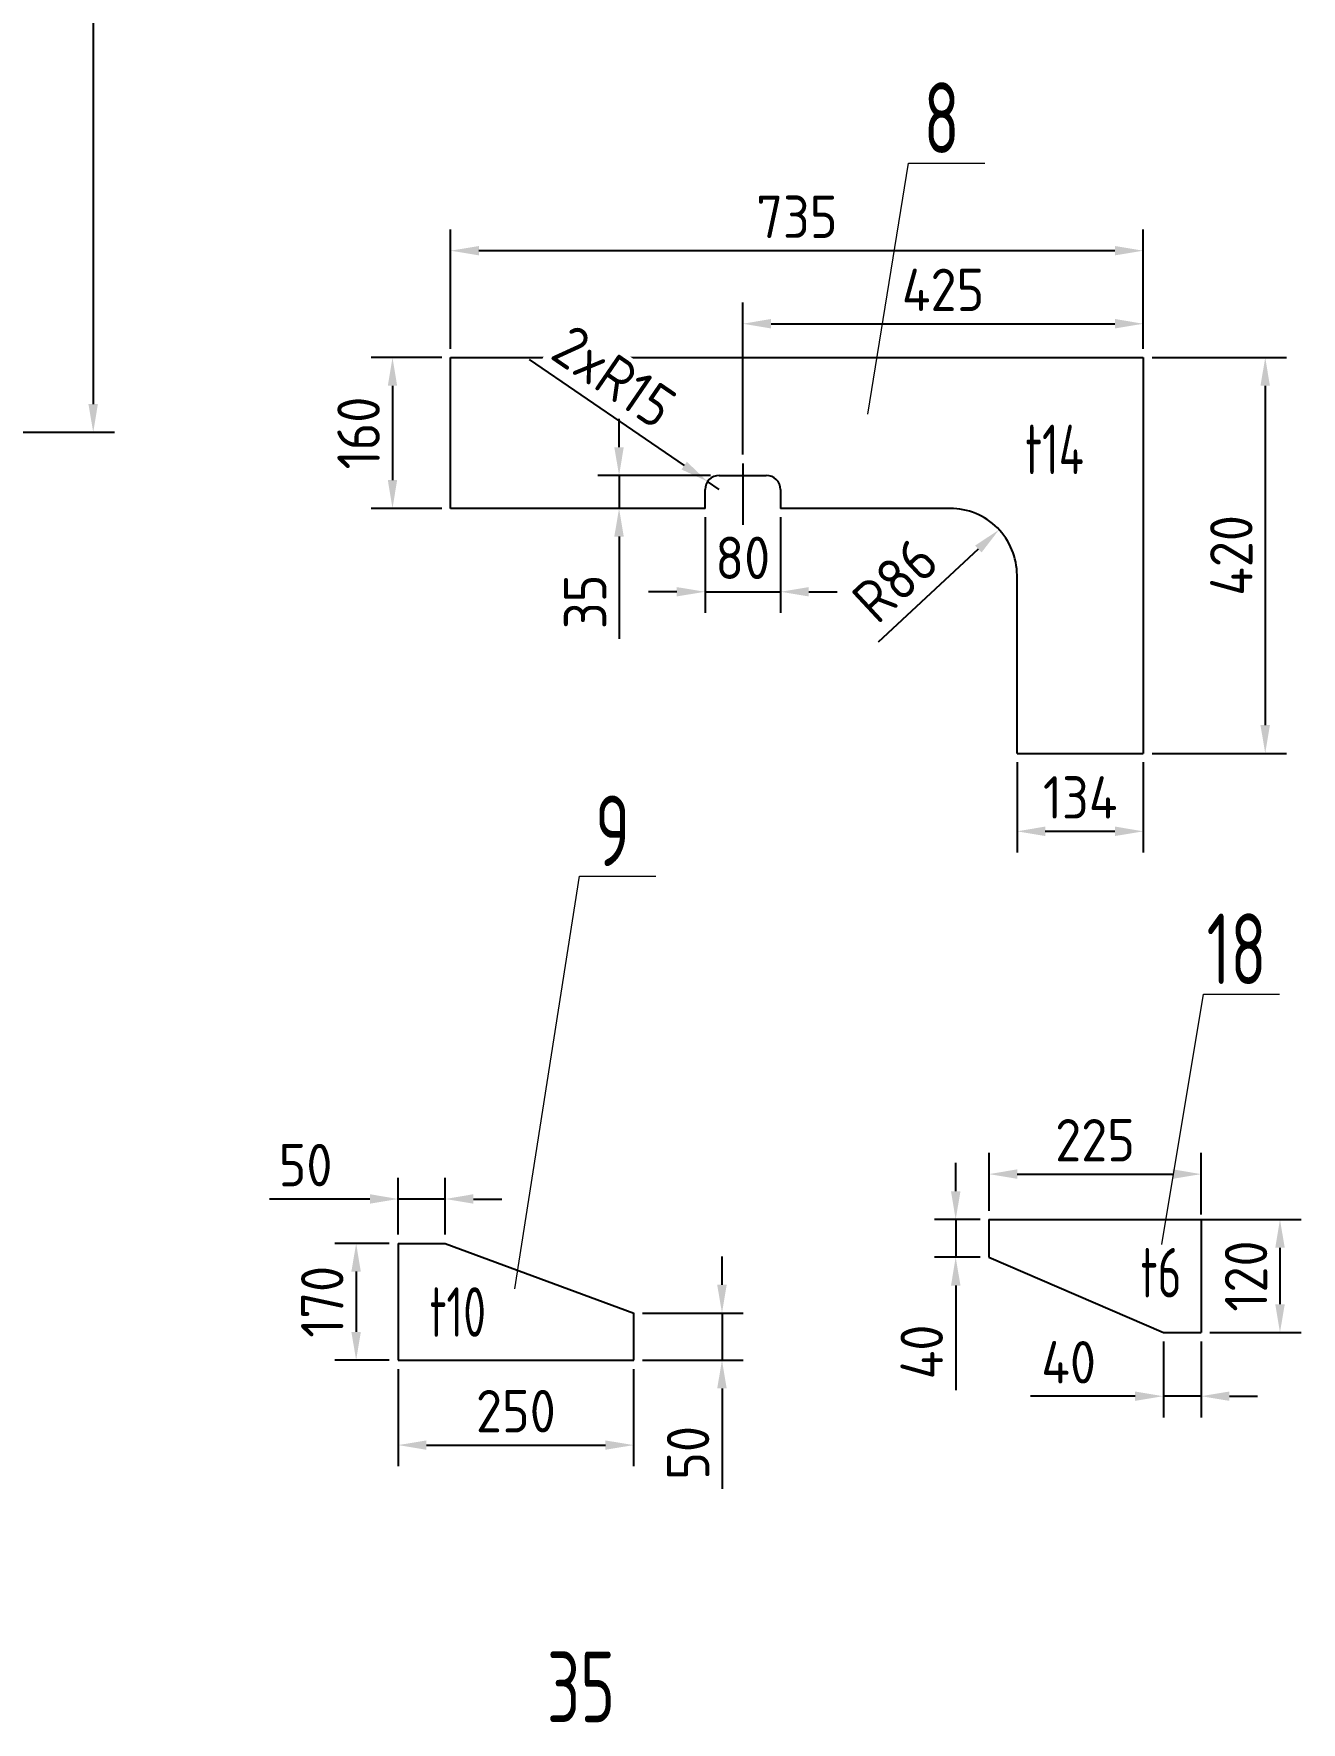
# Model space of a CAD drawing. Header units: millimetres. Extents: x 1747 to 2588, y -325 to 269.
# Drawn here: x 2061.3 to 2150.9, y -164.7 to -45.3 of the extents above; entities that cross this region are included whole.
import ezdxf
from ezdxf.enums import TextEntityAlignment as Align

# ---------------------------------------------------------------- set-up
doc = ezdxf.new("R2010")
doc.units = ezdxf.units.MM
doc.linetypes.add('CENTER', pattern=[50.8, 31.75, -6.35, 6.35, -6.35])
doc.layers.add('3中心线', color=1, linetype='CENTER')
doc.layers.add('6标注', color=6, linetype='Continuous', lineweight=18)
doc.styles.add('wh_1', font='isocp.shx', dxfattribs={"bigfont": 'gbcbig.shx'})
doc.dimstyles.new('ISO-15', dxfattribs={"dimtxt": 3, "dimasz": 2, "dimexe": 1.5, "dimexo": 0.625, "dimgap": 0.9, "dimtad": 1, "dimlfac": 15, "dimdsep": 46, "dimtxsty": 'wh_1', "dimcen": 2.5, "dimadec": 0, "dimazin": 0, "dimtfac": 1, "dimtmove": 0, "dimatfit": 3, "dimfxl": 0.2, "dimtfill": 1, "dimarcsym": 0})

# ---------------------------------------------------------------- blocks, each defined once
blk = doc.blocks.new('*D333')
at = {"layer": '6标注', "color": 0, "lineweight": -2, "ltscale": 0.2, "transparency": 16777216}
for p, q in [((2044.08, 126.18), (2066.98, 126.18)), ((2065.48, 124.18), (2065.48, -71.49)), ((2048.74, -73.49), (2066.98, -73.49))]:
    blk.add_line(p, q, dxfattribs=at)
at = {"layer": '6标注', "color": 0, "ltscale": 0.2, "transparency": 16777216}
for points in [[(2065.14, 124.18), (2065.81, 124.18), (2065.48, 126.18)], [(2065.14, -71.49), (2065.81, -71.49), (2065.48, -73.49)]]:
    blk.add_solid(points, dxfattribs=at)
at = {"layer": 'Defpoints', "color": 0, "ltscale": 0.2, "transparency": 16777216}
for p in [(2043.45, 126.18), (2048.12, -73.49), (2065.48, -73.49)]:
    blk.add_point(p, dxfattribs=at)
at = {"layer": '6标注', "color": 0, "ltscale": 0.2, "transparency": 16777216, "insert": (2063.08, 26.34), "char_height": 3, "attachment_point": 5, "rotation": 90, "style": 'wh_1', "bg_fill": 3, "box_fill_scale": 1.1, "bg_fill_color": 256, "bg_fill_true_color": 13158600, "bg_fill_transparency": 0}
blk.add_mtext('2995', dxfattribs=at)
blk = doc.blocks.new('*D165')
at = {"layer": '6标注', "color": 0, "lineweight": -2, "ltscale": 0.2, "transparency": 16777216}
for p, q in [((2090.76, -67.58), (2090.76, -59.14)), ((2139.76, -67.58), (2139.76, -59.14)), ((2137.76, -60.64), (2092.76, -60.64))]:
    blk.add_line(p, q, dxfattribs=at)
at = {"layer": '6标注', "color": 0, "ltscale": 0.2, "transparency": 16777216}
for points in [[(2092.76, -60.31), (2092.76, -60.97), (2090.76, -60.64)], [(2137.76, -60.31), (2137.76, -60.97), (2139.76, -60.64)]]:
    blk.add_solid(points, dxfattribs=at)
at = {"layer": 'Defpoints', "color": 0, "ltscale": 0.2, "transparency": 16777216}
for p in [(2090.76, -60.64), (2090.76, -68.2), (2139.76, -68.2)]:
    blk.add_point(p, dxfattribs=at)
at = {"layer": '6标注', "color": 0, "ltscale": 0.2, "transparency": 16777216, "insert": (2115.26, -58.24), "char_height": 3, "attachment_point": 5, "style": 'wh_1', "bg_fill": 3, "box_fill_scale": 1.1, "bg_fill_color": 256, "bg_fill_true_color": 13158600, "bg_fill_transparency": 0}
blk.add_mtext('735', dxfattribs=at)
blk = doc.blocks.new('*D166')
at = {"layer": '6标注', "color": 0, "lineweight": -2, "ltscale": 0.2, "transparency": 16777216}
for p, q in [((2140.39, -68.2), (2149.89, -68.2)), ((2148.39, -70.2), (2148.39, -94.2)), ((2140.39, -96.2), (2149.89, -96.2))]:
    blk.add_line(p, q, dxfattribs=at)
at = {"layer": '6标注', "color": 0, "ltscale": 0.2, "transparency": 16777216}
for points in [[(2148.05, -70.2), (2148.72, -70.2), (2148.39, -68.2)], [(2148.05, -94.2), (2148.72, -94.2), (2148.39, -96.2)]]:
    blk.add_solid(points, dxfattribs=at)
at = {"layer": 'Defpoints', "color": 0, "ltscale": 0.2, "transparency": 16777216}
for p in [(2139.76, -68.2), (2139.76, -96.2), (2148.39, -96.2)]:
    blk.add_point(p, dxfattribs=at)
at = {"layer": '6标注', "color": 0, "ltscale": 0.2, "transparency": 16777216, "insert": (2145.99, -82.2), "char_height": 3, "attachment_point": 5, "rotation": 90, "style": 'wh_1', "bg_fill": 3, "box_fill_scale": 1.1, "bg_fill_color": 256, "bg_fill_true_color": 13158600, "bg_fill_transparency": 0}
blk.add_mtext('420', dxfattribs=at)
blk = doc.blocks.new('*D167')
at = {"layer": '6标注', "color": 0, "lineweight": -2, "ltscale": 0.2, "transparency": 16777216}
for p, q in [((2111.43, -75.07), (2111.43, -64.31)), ((2139.76, -67.58), (2139.76, -64.31)), ((2113.43, -65.81), (2137.76, -65.81))]:
    blk.add_line(p, q, dxfattribs=at)
at = {"layer": '6标注', "color": 0, "ltscale": 0.2, "transparency": 16777216}
for points in [[(2113.43, -65.47), (2113.43, -66.14), (2111.43, -65.81)], [(2137.76, -65.47), (2137.76, -66.14), (2139.76, -65.81)]]:
    blk.add_solid(points, dxfattribs=at)
at = {"layer": 'Defpoints', "color": 0, "ltscale": 0.2, "transparency": 16777216}
for p in [(2139.76, -65.81), (2139.76, -68.2), (2111.43, -75.7)]:
    blk.add_point(p, dxfattribs=at)
at = {"layer": '6标注', "color": 0, "ltscale": 0.2, "transparency": 16777216, "insert": (2125.6, -63.41), "char_height": 3, "attachment_point": 5, "style": 'wh_1', "bg_fill": 3, "box_fill_scale": 1.1, "bg_fill_color": 256, "bg_fill_true_color": 13158600, "bg_fill_transparency": 0}
blk.add_mtext('425', dxfattribs=at)
blk = doc.blocks.new('*D168')
at = {"layer": '6标注', "color": 0, "lineweight": -2, "ltscale": 0.2, "transparency": 16777216}
for p, q in [((2130.83, -96.83), (2130.83, -103.22)), ((2139.76, -96.83), (2139.76, -103.22)), ((2137.76, -101.72), (2132.83, -101.72))]:
    blk.add_line(p, q, dxfattribs=at)
at = {"layer": '6标注', "color": 0, "ltscale": 0.2, "transparency": 16777216}
for points in [[(2132.83, -101.38), (2132.83, -102.05), (2130.83, -101.72)], [(2137.76, -101.38), (2137.76, -102.05), (2139.76, -101.72)]]:
    blk.add_solid(points, dxfattribs=at)
at = {"layer": 'Defpoints', "color": 0, "ltscale": 0.2, "transparency": 16777216}
for p in [(2130.83, -96.2), (2139.76, -96.2), (2130.83, -101.72)]:
    blk.add_point(p, dxfattribs=at)
at = {"layer": '6标注', "color": 0, "ltscale": 0.2, "transparency": 16777216, "insert": (2135.3, -99.32), "char_height": 3, "attachment_point": 5, "style": 'wh_1', "bg_fill": 3, "box_fill_scale": 1.1, "bg_fill_color": 256, "bg_fill_true_color": 13158600, "bg_fill_transparency": 0}
blk.add_mtext('134', dxfattribs=at)
blk = doc.blocks.new('*D169')
at = {"layer": '6标注', "color": 0, "lineweight": -2, "ltscale": 0.2, "transparency": 16777216}
blk.add_line((2121.03, -88.32), (2128.1, -81.74), dxfattribs=at)
at = {"layer": '6标注', "color": 0, "ltscale": 0.2, "transparency": 16777216}
blk.add_solid([(2127.87, -81.5), (2128.32, -81.99), (2129.56, -80.38)], dxfattribs=at)
at = {"layer": 'Defpoints', "color": 0, "ltscale": 0.2, "transparency": 16777216}
blk.add_point((2129.56, -80.38), dxfattribs=at)
at = {"layer": '6标注', "color": 7, "ltscale": 0.2, "transparency": 16777216, "insert": (2122.2, -83.95), "char_height": 3, "attachment_point": 5, "rotation": 42.9574, "style": 'wh_1', "bg_fill": 3, "box_fill_scale": 1.1, "bg_fill_color": 256, "bg_fill_true_color": 13158600, "bg_fill_transparency": 0}
blk.add_mtext('R86', dxfattribs=at)
at = {"layer": 'Defpoints', "color": 0, "ltscale": 0.2, "transparency": 16777216}
blk.add_point((2126.1, -83.6), dxfattribs=at)
blk = doc.blocks.new('*D170')
at = {"layer": '6标注', "color": 0, "lineweight": -2, "ltscale": 0.2, "transparency": 16777216}
for p, q in [((2090.14, -68.2), (2085.15, -68.2)), ((2086.65, -70.2), (2086.65, -76.87)), ((2090.14, -78.87), (2085.15, -78.87))]:
    blk.add_line(p, q, dxfattribs=at)
at = {"layer": '6标注', "color": 0, "ltscale": 0.2, "transparency": 16777216}
for points in [[(2086.32, -70.2), (2086.98, -70.2), (2086.65, -68.2)], [(2086.32, -76.87), (2086.98, -76.87), (2086.65, -78.87)]]:
    blk.add_solid(points, dxfattribs=at)
at = {"layer": 'Defpoints', "color": 0, "ltscale": 0.2, "transparency": 16777216}
for p in [(2090.76, -68.2), (2086.65, -78.87), (2090.76, -78.87)]:
    blk.add_point(p, dxfattribs=at)
at = {"layer": '6标注', "color": 0, "ltscale": 0.2, "transparency": 16777216, "insert": (2084.25, -73.54), "char_height": 3, "attachment_point": 5, "rotation": 90, "style": 'wh_1', "bg_fill": 3, "box_fill_scale": 1.1, "bg_fill_color": 256, "bg_fill_true_color": 13158600, "bg_fill_transparency": 0}
blk.add_mtext('160', dxfattribs=at)
blk = doc.blocks.new('*D171')
at = {"layer": '6标注', "color": 0, "lineweight": -2, "ltscale": 0.2, "transparency": 16777216}
for p, q in [((2108.76, -79.5), (2108.76, -86.27)), ((2114.1, -79.5), (2114.1, -86.27)), ((2106.76, -84.77), (2104.76, -84.77)), ((2108.76, -84.77), (2114.1, -84.77)), ((2116.1, -84.77), (2118.1, -84.77))]:
    blk.add_line(p, q, dxfattribs=at)
at = {"layer": '6标注', "color": 0, "ltscale": 0.2, "transparency": 16777216}
for points in [[(2106.76, -84.44), (2106.76, -85.1), (2108.76, -84.77)], [(2116.1, -84.44), (2116.1, -85.1), (2114.1, -84.77)]]:
    blk.add_solid(points, dxfattribs=at)
at = {"layer": 'Defpoints', "color": 0, "ltscale": 0.2, "transparency": 16777216}
for p in [(2108.76, -78.87), (2114.1, -78.87), (2114.1, -84.77)]:
    blk.add_point(p, dxfattribs=at)
at = {"layer": '6标注', "color": 0, "ltscale": 0.2, "transparency": 16777216, "insert": (2111.43, -82.37), "char_height": 3, "attachment_point": 5, "style": 'wh_1', "bg_fill": 3, "box_fill_scale": 1.1, "bg_fill_color": 256, "bg_fill_true_color": 13158600, "bg_fill_transparency": 0}
blk.add_mtext('80', dxfattribs=at)
blk = doc.blocks.new('*D172')
at = {"layer": '6标注', "color": 0, "lineweight": -2, "ltscale": 0.2, "transparency": 16777216}
for p, q in [((2096.31, -68.33), (2107.29, -75.84)), ((2109.76, -77.54), (2108.94, -76.97))]:
    blk.add_line(p, q, dxfattribs=at)
at = {"layer": '6标注', "color": 0, "ltscale": 0.2, "transparency": 16777216}
blk.add_solid([(2107.47, -75.57), (2107.1, -76.12), (2108.94, -76.97)], dxfattribs=at)
at = {"layer": 'Defpoints', "color": 0, "ltscale": 0.2, "transparency": 16777216}
for p in [(2108.94, -76.97), (2109.76, -77.54)]:
    blk.add_point(p, dxfattribs=at)
at = {"layer": '6标注', "color": 0, "ltscale": 0.2, "transparency": 16777216, "insert": (2102.33, -69.54), "char_height": 3, "attachment_point": 5, "rotation": 325.6088, "style": 'wh_1', "bg_fill": 3, "box_fill_scale": 1.1, "bg_fill_color": 256, "bg_fill_true_color": 13158600, "bg_fill_transparency": 0}
blk.add_mtext('2xR15', dxfattribs=at)
blk = doc.blocks.new('*D173')
at = {"layer": '6标注', "color": 0, "lineweight": -2, "ltscale": 0.2, "transparency": 16777216}
for p, q in [((2102.68, -74.54), (2102.68, -72.54)), ((2109.14, -76.54), (2101.18, -76.54)), ((2102.68, -76.54), (2102.68, -78.87)), ((2108.14, -78.87), (2101.18, -78.87)), ((2102.68, -80.87), (2102.68, -88.1))]:
    blk.add_line(p, q, dxfattribs=at)
at = {"layer": '6标注', "color": 0, "ltscale": 0.2, "transparency": 16777216}
for points in [[(2102.34, -74.54), (2103.01, -74.54), (2102.68, -76.54)], [(2102.34, -80.87), (2103.01, -80.87), (2102.68, -78.87)]]:
    blk.add_solid(points, dxfattribs=at)
at = {"layer": 'Defpoints', "color": 0, "ltscale": 0.2, "transparency": 16777216}
for p in [(2102.68, -76.54), (2109.76, -76.54), (2108.76, -78.87)]:
    blk.add_point(p, dxfattribs=at)
at = {"layer": '6标注', "color": 0, "ltscale": 0.2, "transparency": 16777216, "insert": (2100.28, -85.48), "char_height": 3, "attachment_point": 5, "rotation": 90, "style": 'wh_1', "bg_fill": 3, "box_fill_scale": 1.1, "bg_fill_color": 256, "bg_fill_true_color": 13158600, "bg_fill_transparency": 0}
blk.add_mtext('35', dxfattribs=at)
blk = doc.blocks.new('*D114')
at = {"layer": '6标注', "color": 0, "lineweight": -2, "ltscale": 0.2, "transparency": 16777216}
for p, q in [((2128.85, -128.56), (2128.85, -124.47)), ((2143.85, -128.82), (2143.85, -124.47)), ((2130.85, -125.97), (2141.85, -125.97))]:
    blk.add_line(p, q, dxfattribs=at)
at = {"layer": '6标注', "color": 0, "ltscale": 0.2, "transparency": 16777216}
for points in [[(2130.85, -125.63), (2130.85, -126.3), (2128.85, -125.97)], [(2141.85, -125.63), (2141.85, -126.3), (2143.85, -125.97)]]:
    blk.add_solid(points, dxfattribs=at)
at = {"layer": 'Defpoints', "color": 0, "ltscale": 0.2, "transparency": 16777216}
for p in [(2143.85, -125.97), (2128.85, -129.18), (2143.85, -129.45)]:
    blk.add_point(p, dxfattribs=at)
at = {"layer": '6标注', "color": 0, "ltscale": 0.2, "transparency": 16777216, "insert": (2136.35, -123.57), "char_height": 3, "attachment_point": 5, "style": 'wh_1', "bg_fill": 3, "box_fill_scale": 1.1, "bg_fill_color": 256, "bg_fill_true_color": 13158600, "bg_fill_transparency": 0}
blk.add_mtext('225', dxfattribs=at)
blk = doc.blocks.new('*D115')
at = {"layer": '6标注', "color": 0, "lineweight": -2, "ltscale": 0.2, "transparency": 16777216}
for p, q in [((2126.49, -127.18), (2126.49, -125.18)), ((2128.22, -129.18), (2124.99, -129.18)), ((2126.49, -129.18), (2126.49, -131.85)), ((2128.22, -131.85), (2124.99, -131.85)), ((2126.49, -133.85), (2126.49, -141.25))]:
    blk.add_line(p, q, dxfattribs=at)
at = {"layer": '6标注', "color": 0, "ltscale": 0.2, "transparency": 16777216}
for points in [[(2126.16, -127.18), (2126.83, -127.18), (2126.49, -129.18)], [(2126.16, -133.85), (2126.83, -133.85), (2126.49, -131.85)]]:
    blk.add_solid(points, dxfattribs=at)
at = {"layer": 'Defpoints', "color": 0, "ltscale": 0.2, "transparency": 16777216}
for p in [(2126.49, -129.18), (2128.85, -129.18), (2128.85, -131.85)]:
    blk.add_point(p, dxfattribs=at)
at = {"layer": '6标注', "color": 0, "ltscale": 0.2, "transparency": 16777216, "insert": (2124.09, -138.55), "char_height": 3, "attachment_point": 5, "rotation": 90, "style": 'wh_1', "bg_fill": 3, "box_fill_scale": 1.1, "bg_fill_color": 256, "bg_fill_true_color": 13158600, "bg_fill_transparency": 0}
blk.add_mtext('40', dxfattribs=at)
blk = doc.blocks.new('*D116')
at = {"layer": '6标注', "color": 0, "lineweight": -2, "ltscale": 0.2, "transparency": 16777216}
for p, q in [((2134.94, -129.18), (2150.93, -129.18)), ((2149.43, -131.18), (2149.43, -135.18)), ((2144.47, -137.18), (2150.93, -137.18))]:
    blk.add_line(p, q, dxfattribs=at)
at = {"layer": '6标注', "color": 0, "ltscale": 0.2, "transparency": 16777216}
for points in [[(2149.1, -131.18), (2149.77, -131.18), (2149.43, -129.18)], [(2149.1, -135.18), (2149.77, -135.18), (2149.43, -137.18)]]:
    blk.add_solid(points, dxfattribs=at)
at = {"layer": 'Defpoints', "color": 0, "ltscale": 0.2, "transparency": 16777216}
for p in [(2134.31, -129.18), (2143.85, -137.18), (2149.43, -137.18)]:
    blk.add_point(p, dxfattribs=at)
at = {"layer": '6标注', "color": 0, "ltscale": 0.2, "transparency": 16777216, "insert": (2147.03, -133.18), "char_height": 3, "attachment_point": 5, "rotation": 90, "style": 'wh_1', "bg_fill": 3, "box_fill_scale": 1.1, "bg_fill_color": 256, "bg_fill_true_color": 13158600, "bg_fill_transparency": 0}
blk.add_mtext('120', dxfattribs=at)
blk = doc.blocks.new('*D117')
at = {"layer": '6标注', "color": 0, "lineweight": -2, "ltscale": 0.2, "transparency": 16777216}
for p, q in [((2141.18, -137.81), (2141.18, -143.18)), ((2143.85, -137.81), (2143.85, -143.18)), ((2139.18, -141.68), (2131.78, -141.68)), ((2143.85, -141.68), (2141.18, -141.68)), ((2145.85, -141.68), (2147.85, -141.68))]:
    blk.add_line(p, q, dxfattribs=at)
at = {"layer": '6标注', "color": 0, "ltscale": 0.2, "transparency": 16777216}
for points in [[(2139.18, -141.35), (2139.18, -142.01), (2141.18, -141.68)], [(2145.85, -141.35), (2145.85, -142.01), (2143.85, -141.68)]]:
    blk.add_solid(points, dxfattribs=at)
at = {"layer": 'Defpoints', "color": 0, "ltscale": 0.2, "transparency": 16777216}
for p in [(2141.18, -137.18), (2143.85, -137.18), (2143.85, -141.68)]:
    blk.add_point(p, dxfattribs=at)
at = {"layer": '6标注', "color": 0, "ltscale": 0.2, "transparency": 16777216, "insert": (2134.48, -139.28), "char_height": 3, "attachment_point": 5, "style": 'wh_1', "bg_fill": 3, "box_fill_scale": 1.1, "bg_fill_color": 256, "bg_fill_true_color": 13158600, "bg_fill_transparency": 0}
blk.add_mtext('40', dxfattribs=at)
blk = doc.blocks.new('*D27')
at = {"layer": '6标注', "color": 0, "lineweight": -2, "ltscale": 0.2, "transparency": 16777216}
for p, q in [((2086.42, -130.87), (2082.58, -130.87)), ((2084.08, -132.87), (2084.08, -137.13)), ((2086.42, -139.13), (2082.58, -139.13))]:
    blk.add_line(p, q, dxfattribs=at)
at = {"layer": '6标注', "color": 0, "ltscale": 0.2, "transparency": 16777216}
for points in [[(2083.74, -132.87), (2084.41, -132.87), (2084.08, -130.87)], [(2083.74, -137.13), (2084.41, -137.13), (2084.08, -139.13)]]:
    blk.add_solid(points, dxfattribs=at)
at = {"layer": 'Defpoints', "color": 0, "ltscale": 0.2, "transparency": 16777216}
for p in [(2087.05, -130.87), (2084.08, -139.13), (2087.05, -139.13)]:
    blk.add_point(p, dxfattribs=at)
at = {"layer": '6标注', "color": 7, "ltscale": 0.2, "transparency": 16777216, "insert": (2081.68, -135), "char_height": 3, "attachment_point": 5, "rotation": 90, "style": 'wh_1', "bg_fill": 3, "box_fill_scale": 1.1, "bg_fill_color": 256, "bg_fill_true_color": 13158600, "bg_fill_transparency": 0}
blk.add_mtext('170', dxfattribs=at)
blk = doc.blocks.new('*D28')
at = {"layer": '6标注', "color": 0, "lineweight": -2, "ltscale": 0.2, "transparency": 16777216}
for p, q in [((2087.05, -130.24), (2087.05, -126.23)), ((2090.38, -130.24), (2090.38, -126.23)), ((2085.05, -127.73), (2077.95, -127.73)), ((2090.38, -127.73), (2087.05, -127.73)), ((2092.38, -127.73), (2094.38, -127.73))]:
    blk.add_line(p, q, dxfattribs=at)
at = {"layer": '6标注', "color": 0, "ltscale": 0.2, "transparency": 16777216}
for points in [[(2085.05, -127.39), (2085.05, -128.06), (2087.05, -127.73)], [(2092.38, -127.39), (2092.38, -128.06), (2090.38, -127.73)]]:
    blk.add_solid(points, dxfattribs=at)
at = {"layer": 'Defpoints', "color": 0, "ltscale": 0.2, "transparency": 16777216}
for p in [(2087.05, -127.73), (2087.05, -130.87), (2090.38, -130.87)]:
    blk.add_point(p, dxfattribs=at)
at = {"layer": '6标注', "color": 0, "ltscale": 0.2, "transparency": 16777216, "insert": (2080.5, -125.33), "char_height": 3, "attachment_point": 5, "style": 'wh_1', "bg_fill": 3, "box_fill_scale": 1.1, "bg_fill_color": 256, "bg_fill_true_color": 13158600, "bg_fill_transparency": 0}
blk.add_mtext('50', dxfattribs=at)
blk = doc.blocks.new('*D29')
at = {"layer": '6标注', "color": 0, "lineweight": -2, "ltscale": 0.2, "transparency": 16777216}
for p, q in [((2087.05, -139.76), (2087.05, -146.64)), ((2103.71, -139.76), (2103.71, -146.64)), ((2089.05, -145.14), (2101.71, -145.14))]:
    blk.add_line(p, q, dxfattribs=at)
at = {"layer": '6标注', "color": 0, "ltscale": 0.2, "transparency": 16777216}
for points in [[(2089.05, -144.81), (2089.05, -145.47), (2087.05, -145.14)], [(2101.71, -144.81), (2101.71, -145.47), (2103.71, -145.14)]]:
    blk.add_solid(points, dxfattribs=at)
at = {"layer": 'Defpoints', "color": 0, "ltscale": 0.2, "transparency": 16777216}
for p in [(2087.05, -139.13), (2103.71, -139.13), (2103.71, -145.14)]:
    blk.add_point(p, dxfattribs=at)
at = {"layer": '6标注', "color": 0, "ltscale": 0.2, "transparency": 16777216, "insert": (2095.38, -142.74), "char_height": 3, "attachment_point": 5, "style": 'wh_1', "bg_fill": 3, "box_fill_scale": 1.1, "bg_fill_color": 256, "bg_fill_true_color": 13158600, "bg_fill_transparency": 0}
blk.add_mtext('250', dxfattribs=at)
blk = doc.blocks.new('*D30')
at = {"layer": '6标注', "color": 0, "lineweight": -2, "ltscale": 0.2, "transparency": 16777216}
for p, q in [((2109.96, -133.8), (2109.96, -131.8)), ((2104.34, -135.8), (2111.46, -135.8)), ((2109.96, -135.8), (2109.96, -139.13)), ((2104.34, -139.13), (2111.46, -139.13)), ((2109.96, -141.13), (2109.96, -148.24))]:
    blk.add_line(p, q, dxfattribs=at)
at = {"layer": '6标注', "color": 0, "ltscale": 0.2, "transparency": 16777216}
for points in [[(2109.62, -133.8), (2110.29, -133.8), (2109.96, -135.8)], [(2109.62, -141.13), (2110.29, -141.13), (2109.96, -139.13)]]:
    blk.add_solid(points, dxfattribs=at)
at = {"layer": 'Defpoints', "color": 0, "ltscale": 0.2, "transparency": 16777216}
for p in [(2103.71, -135.8), (2103.71, -139.13), (2109.96, -139.13)]:
    blk.add_point(p, dxfattribs=at)
at = {"layer": '6标注', "color": 0, "ltscale": 0.2, "transparency": 16777216, "insert": (2107.56, -145.69), "char_height": 3, "attachment_point": 5, "rotation": 90, "style": 'wh_1', "bg_fill": 3, "box_fill_scale": 1.1, "bg_fill_color": 256, "bg_fill_true_color": 13158600, "bg_fill_transparency": 0}
blk.add_mtext('50', dxfattribs=at)

msp = doc.modelspace()

# ---------------------------------------------------------------- linework, layer by layer
for p, q in [((2090.76216, -68.20497), (2139.76216, -68.20497)), ((2090.76216, -78.87164), (2090.76216, -68.20497)), ((2139.76216, -68.20497), (2139.76216, -96.20497)), ((2108.76216, -78.87164), (2108.76216, -77.53831)), ((2109.76216, -76.53831), (2113.09549, -76.53831)), ((2114.09549, -77.53831), (2114.09549, -78.87164)), ((2108.76216, -78.87164), (2090.76216, -78.87164)), ((2126.0953, -78.87164), (2114.09549, -78.87164)), ((2130.82883, -96.20497), (2130.82882, -83.60627)), ((2130.82883, -96.20497), (2139.76216, -96.20497)), ((2128.84662, -129.18035), (2143.84662, -129.18035)), ((2128.84662, -129.18035), (2128.84662, -131.84701)), ((2143.84662, -129.18035), (2143.84662, -137.18035)), ((2128.84662, -131.84701), (2141.17996, -137.18035)), ((2141.17996, -137.18035), (2143.84662, -137.18035))]:
    msp.add_line(p, q)
at = {"color": 7, "linetype": 'Continuous'}
for p, q in [((2087.04817, -130.86815), (2090.3815, -130.86815)), ((2087.04817, -130.86815), (2087.04817, -139.13481)), ((2090.3815, -130.86815), (2103.71483, -135.80148)), ((2103.71483, -139.13481), (2103.71483, -135.80148)), ((2087.04817, -139.13481), (2103.71483, -139.13481))]:
    msp.add_line(p, q, dxfattribs=at)
for centre, radius, start, end in [((2109.76216, -77.53831), 1, 90, 180), ((2113.09549, -77.53831), 1, 0, 90), ((2126.09549, -83.60497), 4.73333, 359.9999989, 89.9999999)]:
    msp.add_arc(centre, radius, start, end)
at = {"layer": '3中心线'}
msp.add_line((2111.42882, -75.69607), (2111.42882, -80.04515), dxfattribs=at)

# ---------------------------------------------------------------- texts
at = {"layer": '6标注', "ltscale": 0.2, "style": 'wh_1', "width": 0.75}
for s, height, p in [('8', 5, (2125.49813, -53.73665)), ('9', 5, (2102.2237, -104.18098)), ('18', 5, (2146.35687, -112.53352)), ('t10', 3.5, (2091.26852, -137.47682)), ('35', 5, (2099.98284, -164.74577))]:
    msp.add_text(s, height=height, dxfattribs=at).set_placement(p, align=Align.CENTER)

# ---------------------------------------------------------------- dimensions: what is measured, and where the dimension line sits
at = {"layer": '6标注', "ltscale": 0.2}
dim = msp.add_linear_dim(base=(2065.47645, -73.4898), p1=(2043.45298, 126.17687), p2=(2048.11965, -73.4898), angle=90, dimstyle='ISO-15', dxfattribs=at)
dim.commit()
dim.dimension.update_dxf_attribs({"geometry": '*D333', "text_midpoint": (2063.07615, 26.34354)})

# ---------------------------------------------------------------- next in the draw order: dimensions: what is measured, and where the dimension line sits
for base, p1, p2, picture, middle in [((2090.76216, -60.64141), (2139.76216, -68.20497), (2090.76216, -68.20497), '*D165', (2115.26216, -58.24141)), ((2143.84662, -125.96698), (2128.84662, -129.18035), (2143.84662, -129.44701), '*D114', (2136.34662, -123.56669))]:
    dim = msp.add_linear_dim(base=base, p1=p1, p2=p2, dimstyle='ISO-15', dxfattribs=at)
    dim.commit()
    dim.dimension.update_dxf_attribs({"geometry": picture, "text_midpoint": middle})
dim = msp.add_radius_dim(center=(2126.09549, -83.60497), mpoint=(2129.55963, -80.37942), text='R86', dimstyle='ISO-15', override={"dimclrt": 7}, dxfattribs=at)
dim.commit()
dim.dimension.update_dxf_attribs({"geometry": '*D169', "text_midpoint": (2123.83325, -85.7114), "dimtype": 164})
dim = msp.add_linear_dim(base=(2084.07565, -139.13481), p1=(2087.04817, -130.86815), p2=(2087.04817, -139.13481), angle=90, text='170', dimstyle='ISO-15', override={"dimclrt": 7}, dxfattribs=at)
dim.commit()
dim.dimension.update_dxf_attribs({"geometry": '*D27', "text_midpoint": (2081.67565, -135.00148)})

# ---------------------------------------------------------------- next in the draw order: dimensions: what is measured, and where the dimension line sits
dim = msp.add_radius_dim(center=(2109.76216, -77.53831), mpoint=(2108.93696, -76.97347), text='2x<>', dimstyle='ISO-15', dxfattribs=at)
dim.commit()
dim.dimension.update_dxf_attribs({"geometry": '*D172', "text_midpoint": (2102.32938, -69.54191)})
for base, p1, p2, picture, middle in [((2086.64949, -78.87164), (2090.76216, -68.20497), (2090.76216, -78.87164), '*D170', (2084.24949, -73.53831)), ((2148.38829, -96.20497), (2139.76216, -68.20497), (2139.76216, -96.20497), '*D166', (2145.988, -82.20497)), ((2149.43475, -137.18035), (2134.31329, -129.18035), (2143.84662, -137.18035), '*D116', (2147.03445, -133.18035))]:
    dim = msp.add_linear_dim(base=base, p1=p1, p2=p2, angle=90, dimstyle='ISO-15', dxfattribs=at)
    dim.commit()
    dim.dimension.update_dxf_attribs({"geometry": picture, "text_midpoint": middle})
for base, p1, p2, picture, middle in [((2114.09549, -84.77132), (2108.76216, -78.87164), (2114.09549, -78.87164), '*D171', (2111.42883, -82.37132)), ((2087.04817, -127.7275), (2090.3815, -130.86815), (2087.04817, -130.86815), '*D28', (2080.49699, -125.3275)), ((2103.71483, -145.13838), (2087.04817, -139.13481), (2103.71483, -139.13481), '*D29', (2095.3815, -142.73809))]:
    dim = msp.add_linear_dim(base=base, p1=p1, p2=p2, dimstyle='ISO-15', dxfattribs=at)
    dim.commit()
    dim.dimension.update_dxf_attribs({"geometry": picture, "text_midpoint": middle})
dim = msp.add_linear_dim(base=(2126.49453, -129.18035), p1=(2128.84662, -131.84701), p2=(2128.84662, -129.18035), angle=90, dimstyle='ISO-15', dxfattribs=at)
dim.commit()
dim.dimension.update_dxf_attribs({"geometry": '*D115', "text_midpoint": (2126.49453, -138.5482), "dimtype": 160})

# ---------------------------------------------------------------- next in the draw order: linework, layer by layer
at = {"layer": '6标注', "ltscale": 0.2, "flags": 128}
msp.add_lwpolyline([(2141.06951, -130.93745), (2144.02247, -113.23714), (2149.40312, -113.23714)], dxfattribs=at)

# ---------------------------------------------------------------- next in the draw order: texts
at = {"layer": '6标注', "ltscale": 0.2, "style": 'wh_1', "width": 0.75}
msp.add_text('t6', height=3.5, dxfattribs=at).set_placement((2141.01848, -134.69399), align=Align.CENTER)

# ---------------------------------------------------------------- next in the draw order: dimensions: what is measured, and where the dimension line sits
at = {"layer": '6标注', "ltscale": 0.2}
for base, p1, p2, picture, middle in [((2139.76216, -65.80774), (2111.42882, -75.69607), (2139.76216, -68.20497), '*D167', (2125.59549, -63.40744)), ((2130.82883, -101.7151), (2139.76216, -96.20497), (2130.82883, -96.20497), '*D168', (2135.29549, -99.3151))]:
    dim = msp.add_linear_dim(base=base, p1=p1, p2=p2, dimstyle='ISO-15', dxfattribs=at)
    dim.commit()
    dim.dimension.update_dxf_attribs({"geometry": picture, "text_midpoint": middle})
dim = msp.add_linear_dim(base=(2102.67596, -76.53831), p1=(2108.76216, -78.87164), p2=(2109.76216, -76.53831), angle=90, dimstyle='ISO-15', dxfattribs=at)
dim.commit()
dim.dimension.update_dxf_attribs({"geometry": '*D173', "text_midpoint": (2102.67596, -85.48377), "dimtype": 160})
dim = msp.add_linear_dim(base=(2109.95579, -139.13481), p1=(2103.71483, -135.80148), p2=(2103.71483, -139.13481), angle=90, dimstyle='ISO-15', dxfattribs=at)
dim.commit()
dim.dimension.update_dxf_attribs({"geometry": '*D30', "text_midpoint": (2107.55579, -145.686)})
dim = msp.add_linear_dim(base=(2143.84662, -141.67953), p1=(2141.17996, -137.18035), p2=(2143.84662, -137.18035), dimstyle='ISO-15', dxfattribs=at)
dim.commit()
dim.dimension.update_dxf_attribs({"geometry": '*D117', "text_midpoint": (2134.47878, -141.67953), "dimtype": 160})

# ---------------------------------------------------------------- next in the draw order: linework, layer by layer
at = {"layer": '6标注', "ltscale": 0.2, "flags": 128}
for points in [[(2120.26903, -72.21211), (2123.16372, -54.44027), (2128.54437, -54.44027)], [(2095.29602, -134.07917), (2099.88929, -104.88461), (2105.26994, -104.88461)]]:
    msp.add_lwpolyline(points, dxfattribs=at)

# ---------------------------------------------------------------- next in the draw order: texts
at = {"layer": '6标注', "ltscale": 0.2, "style": 'wh_1', "width": 0.75}
msp.add_text('t14', height=3.5, dxfattribs=at).set_placement((2133.47594, -76.44873), align=Align.CENTER)

doc.saveas('drawing.dxf')
